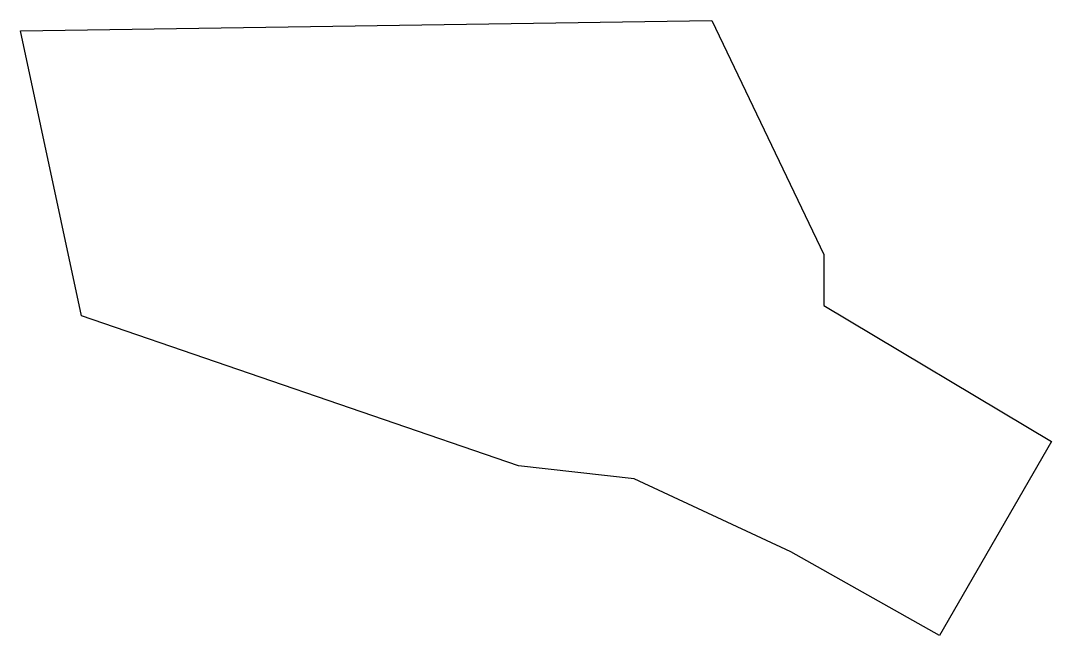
# Model space of a CAD drawing. Header units: millimetres. Extents: x 52 to 153, y -171 to -111.
import ezdxf

# ---------------------------------------------------------------- set-up
doc = ezdxf.new("R2010")
doc.units = ezdxf.units.MM

msp = doc.modelspace()

# ---------------------------------------------------------------- linework, layer by layer
for p, q in [((52, -111.75), (120, -110.73)), ((120, -110.73), (131, -133.73)), ((58, -139.75), (52, -111.75)), ((131, -133.73), (131, -138.73)), ((131, -138.73), (153.39, -152.12)), ((100.96, -154.52), (58, -139.75)), ((153.39, -152.12), (142.39, -171.18)), ((112.35, -155.79), (100.96, -154.52)), ((127.76, -162.97), (112.35, -155.79)), ((142.39, -171.18), (127.76, -162.97))]:
    msp.add_line(p, q)

doc.saveas('drawing.dxf')
